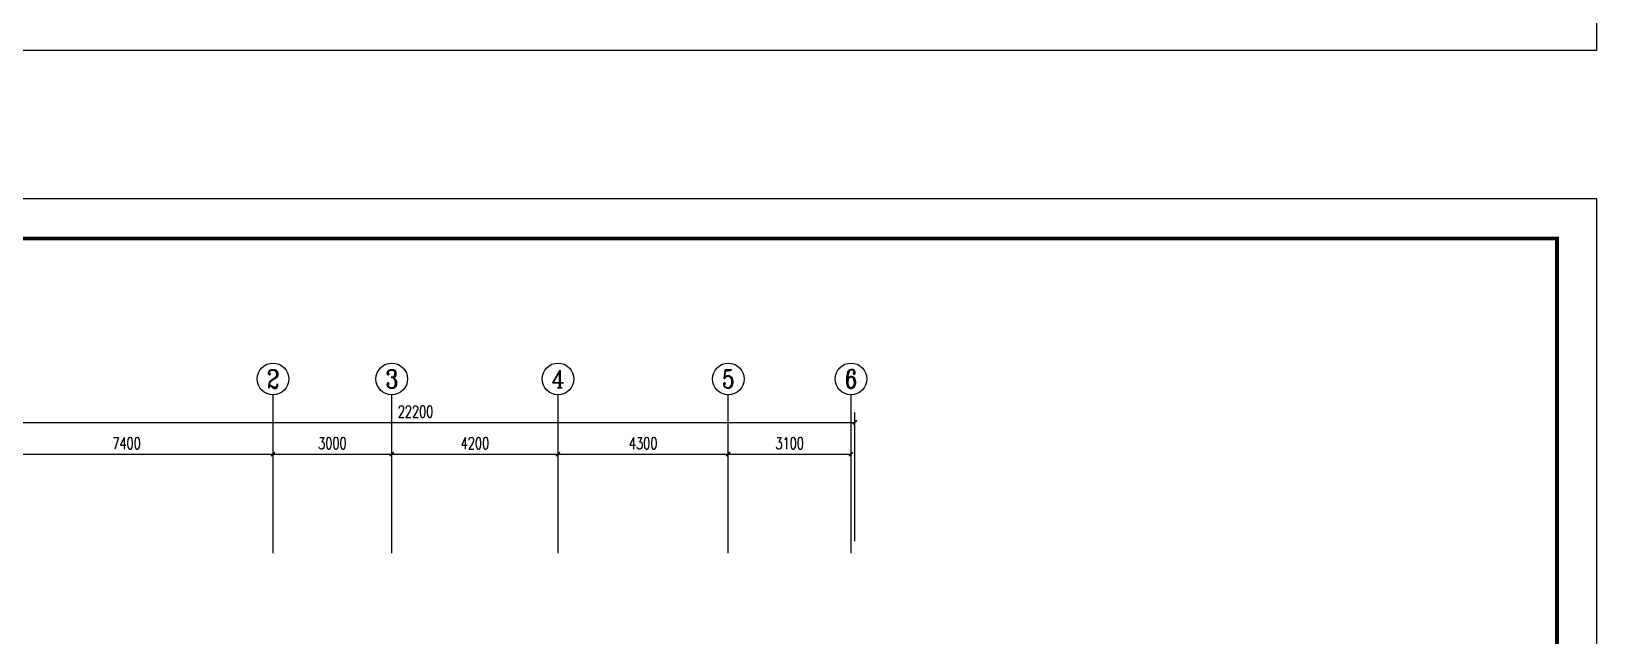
# Model space of a CAD drawing. Extents: x 6250600 to 6678662, y -692028 to -290561.
# Drawn here: x 6422351 to 6461892, y -526933 to -511667 of the extents above; entities that cross this region are included whole.
import ezdxf
from ezdxf.enums import TextEntityAlignment as Align

# ---------------------------------------------------------------- set-up
doc = ezdxf.new("R2010")
doc.units = 0
doc.header["$LTSCALE"] = 1000
doc.header["$MEASUREMENT"] = 0
doc.layers.get('0').update_dxf_attribs({"linetype": 'CONTINUOUS'})
doc.layers.get('Defpoints').update_dxf_attribs({"linetype": 'CONTINUOUS'})
for name, color, linetype in [('AXIS_TEXT', 7, 'CONTINUOUS'), ('PUB_TITLE', 4, 'CONTINUOUS'), ('建筑底图', 251, 'CONTINUOUS')]:
    doc.layers.add(name, color=color, linetype=linetype)
doc.styles.add('_TCH_AXIS', font='COMPLEX', dxfattribs={"bigfont": 'GBCBIG'})
doc.styles.add('_TCH_DIM_T3', font='SIMPLEX', dxfattribs={"width": 0.705882, "bigfont": 'GBCBIG'})
doc.styles.add('COMPLEX', font='COMPLEX')
doc.dimstyles.new('_TCH_ARCH&&100', dxfattribs={"dimtxt": 297.5, "dimasz": 100, "dimexe": 250, "dimexo": 300, "dimgap": 126.25, "dimtad": 1, "dimdec": 0, "dimzin": 0, "dimdsep": 46, "dimtxsty": '_TCH_DIM_T3', "dimblk": 'ARCHTICK', "dimcen": 0.09, "dimclrt": 7, "dimazin": 2, "dimtfac": 1, "dimtdec": 0, "dimtix": 1, "dimtmove": 2, "dimatfit": 3, "dimfxl": 0, "dimtolj": 1, "dimtzin": 0, "dimarcsym": 0})

# ---------------------------------------------------------------- blocks, each defined once
blk = doc.blocks.new('_AXISO')
blk.add_circle((0, 0), 0.5)
at = {"layer": 'AXIS_TEXT', "style": 'COMPLEX', "width": 1.041667}
blk.add_attdef('A', text='', height=0.56, dxfattribs=at).set_placement((-0.25, -0.28), (0.25, -0.28), align=Align.FIT)
blk = doc.blocks.new('_ArchTick')
at = {"color": 0, "linetype": 'ByBlock', "const_width": 0.4}
blk.add_lwpolyline([(-0.5, -0.5), (0.5, 0.5)], dxfattribs=at)
blk = doc.blocks.new('*D425')
at = {"layer": 'Defpoints', "color": 0, "transparency": 16777216}
for p in [(6443157, -521547), (6420957, -524847), (6443157, -524847)]:
    blk.add_point(p, dxfattribs=at)
at = {"layer": '建筑底图', "color": 0, "lineweight": -2, "transparency": 16777216}
for p, q in [((6420957, -524547), (6420957, -521297)), ((6443157, -524547), (6443157, -521297)), ((6420957, -521547), (6443157, -521547))]:
    blk.add_line(p, q, dxfattribs=at)
at = {"layer": '建筑底图', "color": 0, "lineweight": -2, "transparency": 16777216, "xscale": 100, "yscale": 100, "zscale": 100, "rotation": 180}
blk.add_blockref('_ArchTick', (6420957, -521547), dxfattribs=at)
at = {"layer": '建筑底图', "color": 0, "lineweight": -2, "transparency": 16777216, "xscale": 100, "yscale": 100, "zscale": 100}
blk.add_blockref('_ArchTick', (6443157, -521547), dxfattribs=at)
at = {"layer": '建筑底图', "color": 7, "transparency": 16777216, "insert": (6432057, -521272), "char_height": 297.5, "attachment_point": 5, "style": '_TCH_DIM_T3'}
blk.add_mtext('\\A1;22200', dxfattribs=at)
blk = doc.blocks.new('*D426')
at = {"layer": 'Defpoints', "color": 0, "transparency": 16777216}
for p in [(6428457, -522347), (6421057, -524847), (6428457, -524847)]:
    blk.add_point(p, dxfattribs=at)
at = {"layer": '建筑底图', "color": 0, "lineweight": -2, "transparency": 16777216}
for p, q in [((6421057, -524547), (6421057, -522097)), ((6428457, -524547), (6428457, -522097)), ((6421057, -522347), (6428457, -522347))]:
    blk.add_line(p, q, dxfattribs=at)
at = {"layer": '建筑底图', "color": 0, "lineweight": -2, "transparency": 16777216, "xscale": 100, "yscale": 100, "zscale": 100, "rotation": 180}
blk.add_blockref('_ArchTick', (6421057, -522347), dxfattribs=at)
at = {"layer": '建筑底图', "color": 0, "lineweight": -2, "transparency": 16777216, "xscale": 100, "yscale": 100, "zscale": 100}
blk.add_blockref('_ArchTick', (6428457, -522347), dxfattribs=at)
at = {"layer": '建筑底图', "color": 7, "transparency": 16777216, "insert": (6424757, -522072), "char_height": 297.5, "attachment_point": 5, "style": '_TCH_DIM_T3'}
blk.add_mtext('\\A1;7400', dxfattribs=at)
blk = doc.blocks.new('*D427')
at = {"layer": 'Defpoints', "color": 0, "transparency": 16777216}
for p in [(6431457, -522347), (6428457, -524847), (6431457, -524847)]:
    blk.add_point(p, dxfattribs=at)
at = {"layer": '建筑底图', "color": 0, "lineweight": -2, "transparency": 16777216}
for p, q in [((6428457, -524547), (6428457, -522097)), ((6431457, -524547), (6431457, -522097)), ((6428457, -522347), (6431457, -522347))]:
    blk.add_line(p, q, dxfattribs=at)
at = {"layer": '建筑底图', "color": 0, "lineweight": -2, "transparency": 16777216, "xscale": 100, "yscale": 100, "zscale": 100, "rotation": 180}
blk.add_blockref('_ArchTick', (6428457, -522347), dxfattribs=at)
at = {"layer": '建筑底图', "color": 0, "lineweight": -2, "transparency": 16777216, "xscale": 100, "yscale": 100, "zscale": 100}
blk.add_blockref('_ArchTick', (6431457, -522347), dxfattribs=at)
at = {"layer": '建筑底图', "color": 7, "transparency": 16777216, "insert": (6429957, -522072), "char_height": 297.5, "attachment_point": 5, "style": '_TCH_DIM_T3'}
blk.add_mtext('\\A1;3000', dxfattribs=at)
blk = doc.blocks.new('*D428')
at = {"layer": 'Defpoints', "color": 0, "transparency": 16777216}
for p in [(6435657, -522347), (6431457, -524847), (6435657, -524847)]:
    blk.add_point(p, dxfattribs=at)
at = {"layer": '建筑底图', "color": 0, "lineweight": -2, "transparency": 16777216}
for p, q in [((6431457, -524547), (6431457, -522097)), ((6435657, -524547), (6435657, -522097)), ((6431457, -522347), (6435657, -522347))]:
    blk.add_line(p, q, dxfattribs=at)
at = {"layer": '建筑底图', "color": 0, "lineweight": -2, "transparency": 16777216, "xscale": 100, "yscale": 100, "zscale": 100, "rotation": 180}
blk.add_blockref('_ArchTick', (6431457, -522347), dxfattribs=at)
at = {"layer": '建筑底图', "color": 0, "lineweight": -2, "transparency": 16777216, "xscale": 100, "yscale": 100, "zscale": 100}
blk.add_blockref('_ArchTick', (6435657, -522347), dxfattribs=at)
at = {"layer": '建筑底图', "color": 7, "transparency": 16777216, "insert": (6433557, -522072), "char_height": 297.5, "attachment_point": 5, "style": '_TCH_DIM_T3'}
blk.add_mtext('\\A1;4200', dxfattribs=at)
blk = doc.blocks.new('*D429')
at = {"layer": 'Defpoints', "color": 0, "transparency": 16777216}
for p in [(6439957, -522347), (6435657, -524847), (6439957, -524847)]:
    blk.add_point(p, dxfattribs=at)
at = {"layer": '建筑底图', "color": 0, "lineweight": -2, "transparency": 16777216}
for p, q in [((6435657, -524547), (6435657, -522097)), ((6439957, -524547), (6439957, -522097)), ((6435657, -522347), (6439957, -522347))]:
    blk.add_line(p, q, dxfattribs=at)
at = {"layer": '建筑底图', "color": 0, "lineweight": -2, "transparency": 16777216, "xscale": 100, "yscale": 100, "zscale": 100, "rotation": 180}
blk.add_blockref('_ArchTick', (6435657, -522347), dxfattribs=at)
at = {"layer": '建筑底图', "color": 0, "lineweight": -2, "transparency": 16777216, "xscale": 100, "yscale": 100, "zscale": 100}
blk.add_blockref('_ArchTick', (6439957, -522347), dxfattribs=at)
at = {"layer": '建筑底图', "color": 7, "transparency": 16777216, "insert": (6437807, -522072), "char_height": 297.5, "attachment_point": 5, "style": '_TCH_DIM_T3'}
blk.add_mtext('\\A1;4300', dxfattribs=at)
blk = doc.blocks.new('*D430')
at = {"layer": 'Defpoints', "color": 0, "transparency": 16777216}
for p in [(6443057, -522347), (6439957, -524847), (6443057, -524847)]:
    blk.add_point(p, dxfattribs=at)
at = {"layer": '建筑底图', "color": 0, "lineweight": -2, "transparency": 16777216}
for p, q in [((6439957, -524547), (6439957, -522097)), ((6443057, -524547), (6443057, -522097)), ((6439957, -522347), (6443057, -522347))]:
    blk.add_line(p, q, dxfattribs=at)
at = {"layer": '建筑底图', "color": 0, "lineweight": -2, "transparency": 16777216, "xscale": 100, "yscale": 100, "zscale": 100, "rotation": 180}
blk.add_blockref('_ArchTick', (6439957, -522347), dxfattribs=at)
at = {"layer": '建筑底图', "color": 0, "lineweight": -2, "transparency": 16777216, "xscale": 100, "yscale": 100, "zscale": 100}
blk.add_blockref('_ArchTick', (6443057, -522347), dxfattribs=at)
at = {"layer": '建筑底图', "color": 7, "transparency": 16777216, "insert": (6441507, -522072), "char_height": 297.5, "attachment_point": 5, "style": '_TCH_DIM_T3'}
blk.add_mtext('\\A1;3100', dxfattribs=at)

msp = doc.modelspace()

# ---------------------------------------------------------------- linework, layer by layer
at = {"layer": 'PUB_TITLE', "color": 4}
for points in [[(6402492.3, -512141.8), (6461892.3, -512141.8), (6461892.3, -470141.8), (6402492.3, -470141.8)], [(6402492.3, -557900.9), (6461892.3, -557900.9), (6461892.3, -515900.9), (6402492.3, -515900.9)]]:
    msp.add_lwpolyline(points, close=True, dxfattribs=at)
at = {"layer": 'PUB_TITLE', "color": 4, "const_width": 100}
msp.add_lwpolyline([(6404992.3, -556900.9), (6460892.3, -556900.9), (6460892.3, -516900.9), (6404992.3, -516900.9)], close=True, dxfattribs=at)
at = {"layer": '建筑底图'}
for p, q in [((6428457.2, -524846.7), (6428457.2, -520846.7)), ((6431457.2, -524846.7), (6431457.2, -520846.7)), ((6435657.2, -524846.7), (6435657.2, -520846.7)), ((6439957.2, -524846.7), (6439957.2, -520846.7)), ((6443057.2, -524846.7), (6443057.2, -520846.7))]:
    msp.add_line(p, q, dxfattribs=at)

# ---------------------------------------------------------------- block references
ref = msp.add_blockref('_AXISO', (6428457.2, -520446.7), dxfattribs=dict(at, xscale=800, yscale=800, zscale=800))
ref.add_attrib('A', '2', dxfattribs={"layer": 'AXIS_TEXT', "color": 0, "height": 465.9, "style": '_TCH_AXIS'}).set_placement((6428301.9, -520679.7), (6428612.5, -520679.7), align=Align.FIT)
ref = msp.add_blockref('_AXISO', (6431457.2, -520446.7), dxfattribs=dict(at, xscale=800, yscale=800, zscale=800))
ref.add_attrib('A', '3', dxfattribs={"layer": 'AXIS_TEXT', "color": 0, "height": 465.9, "style": '_TCH_AXIS'}).set_placement((6431301.9, -520679.7), (6431612.5, -520679.7), align=Align.FIT)
ref = msp.add_blockref('_AXISO', (6435657.2, -520446.7), dxfattribs=dict(at, xscale=800, yscale=800, zscale=800))
ref.add_attrib('A', '4', dxfattribs={"layer": 'AXIS_TEXT', "color": 0, "height": 445.4, "style": '_TCH_AXIS'}).set_placement((6435487.5, -520669.5), (6435826.9, -520669.5), align=Align.FIT)
ref = msp.add_blockref('_AXISO', (6439957.2, -520446.7), dxfattribs=dict(at, xscale=800, yscale=800, zscale=800))
ref.add_attrib('A', '5', dxfattribs={"layer": 'AXIS_TEXT', "color": 0, "height": 465.9, "style": '_TCH_AXIS'}).set_placement((6439801.9, -520679.7), (6440112.5, -520679.7), align=Align.FIT)
ref = msp.add_blockref('_AXISO', (6443057.2, -520446.7), dxfattribs=dict(at, xscale=800, yscale=800, zscale=800))
ref.add_attrib('A', '6', dxfattribs={"layer": 'AXIS_TEXT', "color": 0, "height": 465.9, "style": '_TCH_AXIS'}).set_placement((6442901.9, -520679.7), (6443212.5, -520679.7), align=Align.FIT)

# ---------------------------------------------------------------- dimensions: what is measured, and where the dimension line sits
for p1, p2, distance, picture, middle in [((6420957.2, -524846.7), (6443157.2, -524846.7), 3300, '*D425', (6432057.2, -521271.7)), ((6421057.2, -524846.7), (6428457.2, -524846.7), 2500, '*D426', (6424757.2, -522071.7)), ((6428457.2, -524846.7), (6431457.2, -524846.7), 2500, '*D427', (6429957.2, -522071.7)), ((6431457.2, -524846.7), (6435657.2, -524846.7), 2500, '*D428', (6433557.2, -522071.7)), ((6435657.2, -524846.7), (6439957.2, -524846.7), 2500, '*D429', (6437807.2, -522071.7)), ((6439957.2, -524846.7), (6443057.2, -524846.7), 2500, '*D430', (6441507.2, -522071.7))]:
    dim = msp.add_aligned_dim(p1=p1, p2=p2, distance=distance, dimstyle='_TCH_ARCH&&100', dxfattribs=at)
    dim.commit()
    dim.dimension.update_dxf_attribs({"geometry": picture, "text_midpoint": middle})

doc.saveas('drawing.dxf')
